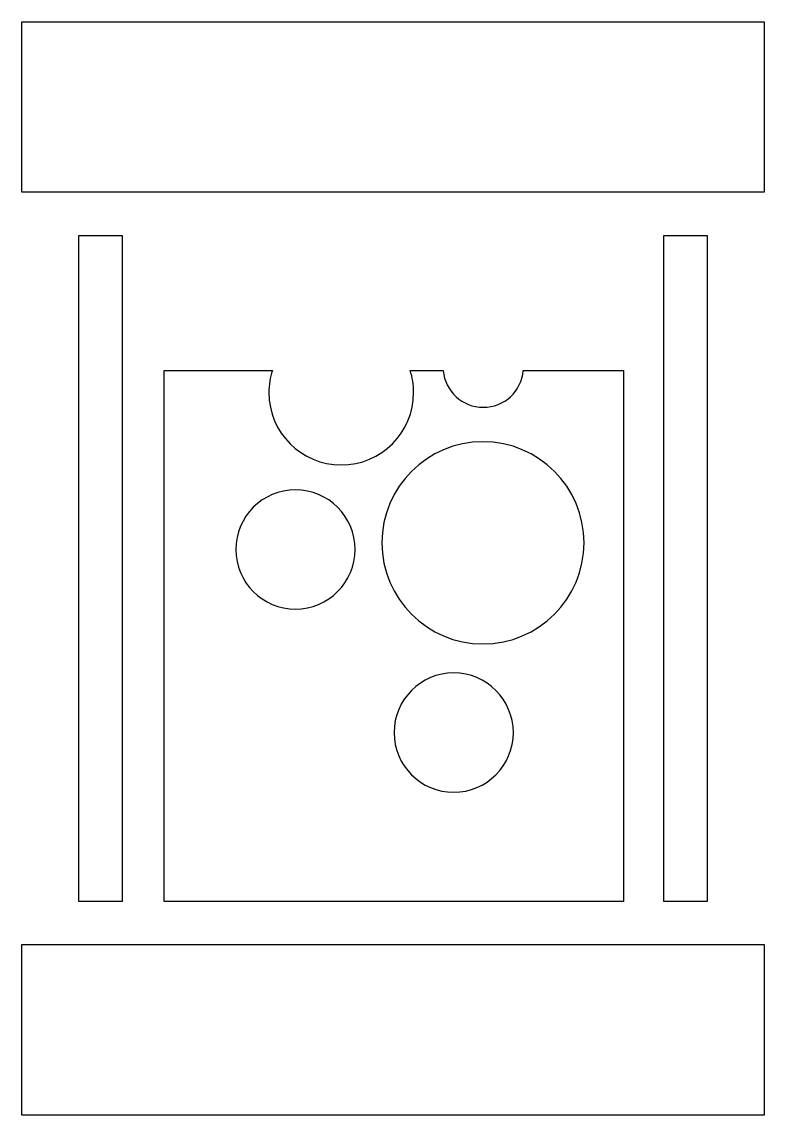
# Model space of a CAD drawing. Header units: centimetres. Extents: x -6.6 to 7, y -10 to 10.
import ezdxf

# ---------------------------------------------------------------- set-up
doc = ezdxf.new("R2010")
doc.units = ezdxf.units.CM
doc.header["$MEASUREMENT"] = 0
doc.layers.add('Layer 1', color=7, linetype='Continuous')

msp = doc.modelspace()

# ---------------------------------------------------------------- linework, layer by layer
at = {"layer": 'Layer 1'}
for points, knots in [([(-6.59929, 10.01886), (-6.59929, 10.01886), (-6.59929, 6.90627), (-6.59929, 6.90627), (-6.59929, 6.90627), (-6.59929, 6.90627), (6.96168, 6.90627), (6.96168, 6.90627), (6.96168, 6.90627), (6.96168, 6.90627), (6.96168, 10.0189), (6.96168, 10.0189), (6.96168, 10.0189), (6.96168, 10.0189), (-6.59929, 10.0189), (-6.59929, 10.0189), (-6.59929, 10.0189), (-6.59929, 10.0189), (-6.59929, 10.01886), (-6.59929, 10.01886)], [0, 0, 0, 0, 0.16666667, 0.16666667, 0.16666667, 0.16666667, 0.33333333, 0.33333333, 0.33333333, 0.33333333, 0.5, 0.5, 0.5, 0.5, 0.66666667, 0.66666667, 0.66666667, 0.66666667, 1, 1, 1, 1]), ([(-5.55563, 6.11832), (-5.55563, 6.11832), (-5.55563, -6.04845), (-5.55563, -6.04845), (-5.55563, -6.04845), (-5.55563, -6.04845), (-4.76759, -6.04845), (-4.76759, -6.04845), (-4.76759, -6.04845), (-4.76759, -6.04845), (-4.76759, 6.11827), (-4.76759, 6.11827), (-4.76759, 6.11827), (-4.76759, 6.11827), (-5.55563, 6.11828), (-5.55563, 6.11828), (-5.55563, 6.11828), (-5.55563, 6.11828), (-5.55563, 6.11832), (-5.55563, 6.11832)], [0, 0, 0, 0, 0.16666667, 0.16666667, 0.16666667, 0.16666667, 0.33333333, 0.33333333, 0.33333333, 0.33333333, 0.5, 0.5, 0.5, 0.5, 0.66666667, 0.66666667, 0.66666667, 0.66666667, 1, 1, 1, 1]), ([(5.12999, 6.11832), (5.12999, 6.11832), (5.12999, -6.04845), (5.12999, -6.04845), (5.12999, -6.04845), (5.12999, -6.04845), (5.91802, -6.04845), (5.91802, -6.04845), (5.91802, -6.04845), (5.91802, -6.04845), (5.91802, 6.11827), (5.91802, 6.11827), (5.91802, 6.11827), (5.91802, 6.11827), (5.12999, 6.11828), (5.12999, 6.11828), (5.12999, 6.11828), (5.12999, 6.11828), (5.12999, 6.11832), (5.12999, 6.11832)], [0, 0, 0, 0, 0.16666667, 0.16666667, 0.16666667, 0.16666667, 0.33333333, 0.33333333, 0.33333333, 0.33333333, 0.5, 0.5, 0.5, 0.5, 0.66666667, 0.66666667, 0.66666667, 0.66666667, 1, 1, 1, 1]), ([(-3.99811, 3.65023), (-3.99811, 3.65023), (-3.99811, -6.0484), (-3.99811, -6.0484), (-3.99811, -6.0484), (-3.99811, -6.0484), (4.39471, -6.04848), (4.39471, -6.04848), (4.39471, -6.04848), (4.39471, -6.04848), (4.39471, 3.65015), (4.39471, 3.65015), (4.39471, 3.65015), (4.39471, 3.65015), (2.5604, 3.65014), (2.5604, 3.65014), (2.5604, 3.65014), (2.53017, 3.27345), (2.21488, 2.97811), (1.8303, 2.97811), (1.8303, 2.97811), (1.44572, 2.97811), (1.13048, 3.27345), (1.10029, 3.65018), (1.10029, 3.65018), (1.10029, 3.65018), (0.49547, 3.65019), (0.49547, 3.65019), (0.49547, 3.65019), (0.53629, 3.52284), (0.55872, 3.38778), (0.55872, 3.24694), (0.55872, 3.24694), (0.55872, 2.51672), (-0.03408, 1.92523), (-0.7643, 1.92523), (-0.7643, 1.92523), (-1.49452, 1.92523), (-2.08605, 2.51671), (-2.08605, 3.24693), (-2.08605, 3.24693), (-2.08605, 3.38777), (-2.06349, 3.52279), (-2.0228, 3.65018), (-2.0228, 3.65018), (-2.0228, 3.65018), (-3.99807, 3.65019), (-3.99807, 3.65019), (-3.99807, 3.65019), (-3.99807, 3.65019), (-3.99811, 3.65023), (-3.99811, 3.65023)], [0, 0, 0, 0, 0.07142857, 0.07142857, 0.07142857, 0.07142857, 0.14285714, 0.14285714, 0.14285714, 0.14285714, 0.21428571, 0.21428571, 0.21428571, 0.21428571, 0.28571429, 0.28571429, 0.28571429, 0.28571429, 0.35714286, 0.35714286, 0.35714286, 0.35714286, 0.42857143, 0.42857143, 0.42857143, 0.42857143, 0.5, 0.5, 0.5, 0.5, 0.57142857, 0.57142857, 0.57142857, 0.57142857, 0.64285714, 0.64285714, 0.64285714, 0.64285714, 0.71428571, 0.71428571, 0.71428571, 0.71428571, 0.78571429, 0.78571429, 0.78571429, 0.78571429, 0.85714286, 0.85714286, 0.85714286, 0.85714286, 1, 1, 1, 1]), ([(1.82507, 2.34956), (2.84469, 2.34956), (3.67131, 1.52294), (3.67131, 0.50336), (3.67131, 0.50336), (3.67131, -0.51626), (2.84473, -1.34284), (1.82511, -1.34284), (1.82511, -1.34284), (0.80557, -1.34284), (-0.021, -0.51626), (-0.021, 0.50327), (-0.021, 0.50327), (-0.021, 1.52289), (0.80558, 2.34951), (1.82511, 2.34951), (1.82511, 2.34951), (1.82511, 2.34951), (1.82507, 2.34956), (1.82507, 2.34956)], [0, 0, 0, 0, 0.16666667, 0.16666667, 0.16666667, 0.16666667, 0.33333333, 0.33333333, 0.33333333, 0.33333333, 0.5, 0.5, 0.5, 0.5, 0.66666667, 0.66666667, 0.66666667, 0.66666667, 1, 1, 1, 1]), ([(-1.60108, 1.47187), (-0.99955, 1.47187), (-0.51256, 0.98356), (-0.51256, 0.38208), (-0.51256, 0.38208), (-0.51256, -0.2194), (-0.9996, -0.70636), (-1.60104, -0.70636), (-1.60104, -0.70636), (-2.20248, -0.70636), (-2.69079, -0.2194), (-2.69079, 0.38212), (-2.69079, 0.38212), (-2.69079, 0.9836), (-2.20248, 1.47187), (-1.601, 1.47187), (-1.601, 1.47187), (-1.601, 1.47187), (-1.60108, 1.47187), (-1.60108, 1.47187)], [0, 0, 0, 0, 0.16666667, 0.16666667, 0.16666667, 0.16666667, 0.33333333, 0.33333333, 0.33333333, 0.33333333, 0.5, 0.5, 0.5, 0.5, 0.66666667, 0.66666667, 0.66666667, 0.66666667, 1, 1, 1, 1]), ([(1.29013, -1.8739), (1.89161, -1.8739), (2.37992, -2.36221), (2.37992, -2.96365), (2.37992, -2.96365), (2.37992, -3.56518), (1.89161, -4.05217), (1.29013, -4.05217), (1.29013, -4.05217), (0.68865, -4.05217), (0.20165, -3.56513), (0.20165, -2.96369), (0.20165, -2.96369), (0.20165, -2.36225), (0.68869, -1.87399), (1.29017, -1.87399), (1.29017, -1.87399), (1.29017, -1.87399), (1.29013, -1.8739), (1.29013, -1.8739)], [0, 0, 0, 0, 0.16666667, 0.16666667, 0.16666667, 0.16666667, 0.33333333, 0.33333333, 0.33333333, 0.33333333, 0.5, 0.5, 0.5, 0.5, 0.66666667, 0.66666667, 0.66666667, 0.66666667, 1, 1, 1, 1]), ([(-6.59929, -6.83648), (-6.59929, -6.83648), (-6.59929, -9.95033), (-6.59929, -9.95033), (-6.59929, -9.95033), (-6.59929, -9.95033), (6.96168, -9.95033), (6.96168, -9.95033), (6.96168, -9.95033), (6.96168, -9.95033), (6.96168, -6.83644), (6.96168, -6.83644), (6.96168, -6.83644), (6.96168, -6.83644), (-6.59929, -6.83644), (-6.59929, -6.83644), (-6.59929, -6.83644), (-6.59929, -6.83644), (-6.59929, -6.83648), (-6.59929, -6.83648)], [0, 0, 0, 0, 0.16666667, 0.16666667, 0.16666667, 0.16666667, 0.33333333, 0.33333333, 0.33333333, 0.33333333, 0.5, 0.5, 0.5, 0.5, 0.66666667, 0.66666667, 0.66666667, 0.66666667, 1, 1, 1, 1])]:
    msp.add_open_spline(points, degree=3, knots=knots, dxfattribs=at)

doc.saveas('drawing.dxf')
